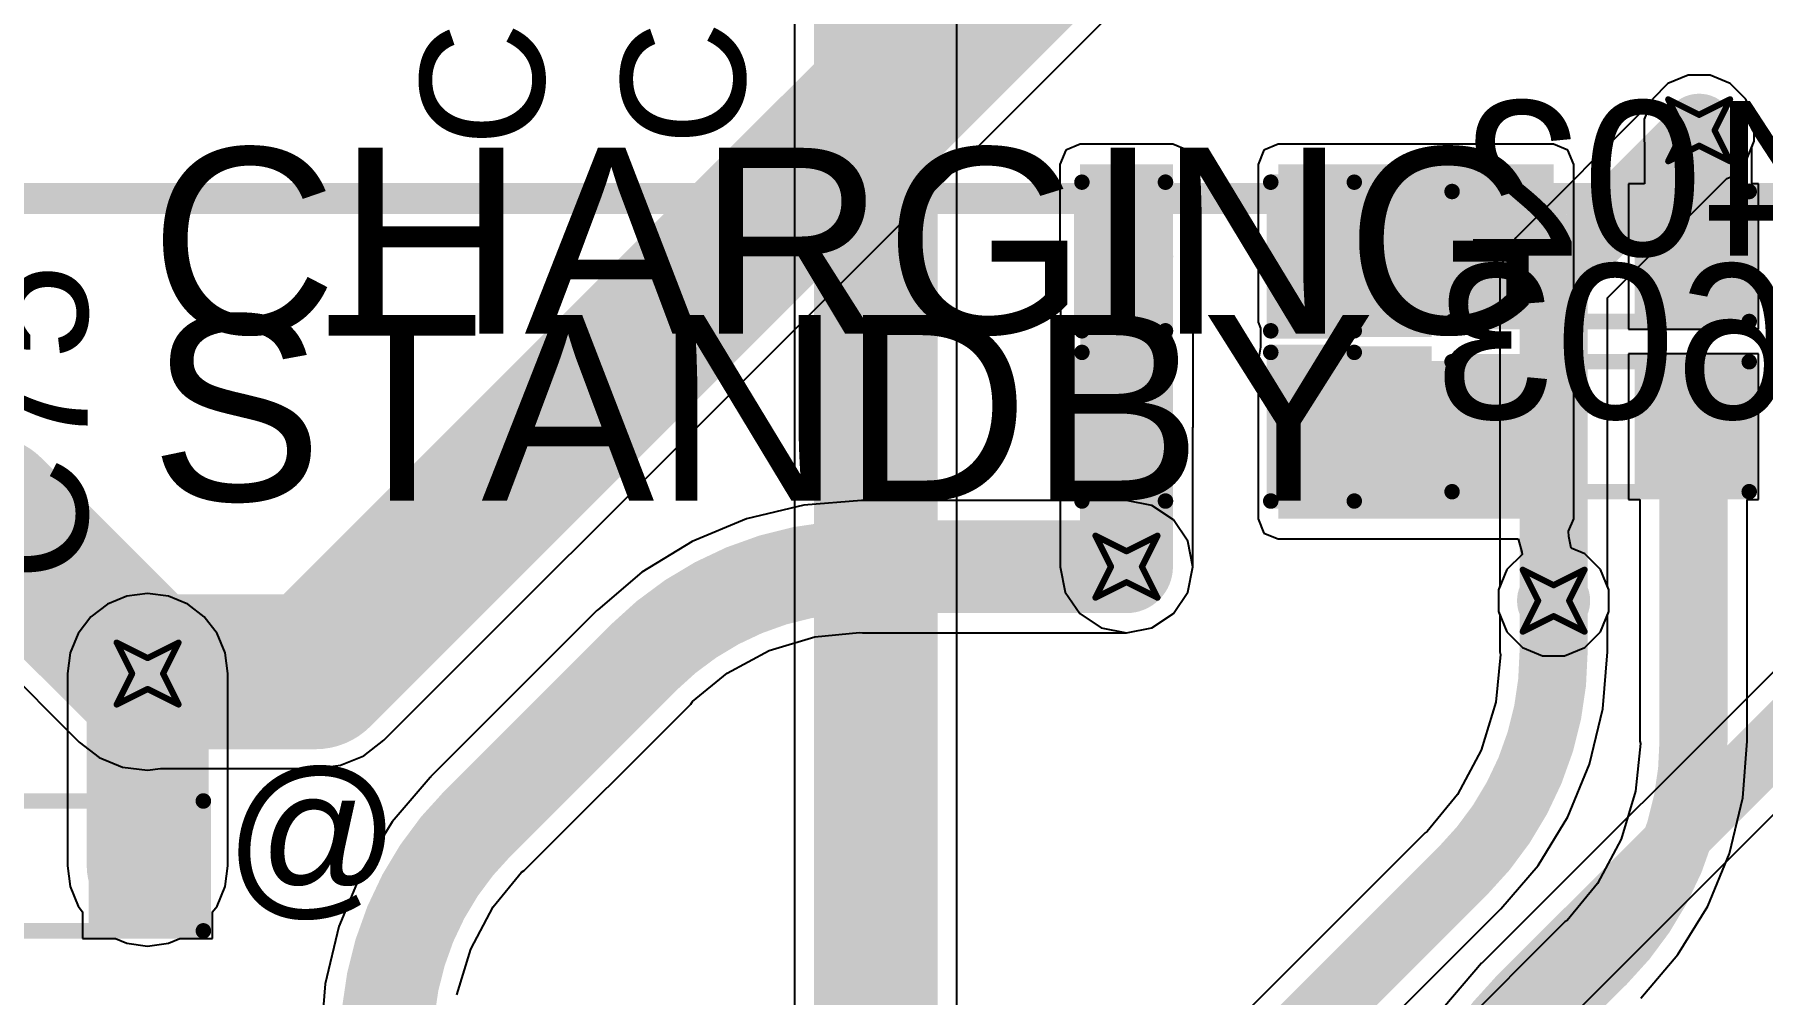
# Model space of a CAD drawing. Header units: millimetres. Extents: x -41 to 155, y -111 to 87.
# Drawn here: x 8.64 to 22.82, y -6.53 to 1.34 of the extents above; entities that cross this region are included whole.
import ezdxf

# ---------------------------------------------------------------- set-up
doc = ezdxf.new("R2010")
doc.units = ezdxf.units.MM
for name, color, linetype in [('BottomLayer', 5, 'Continuous'), ('BottomOverlay', 54, 'Continuous'), ('DrillDrawing', 1, 'Continuous'), ('Mechanical1', 6, 'Continuous'), ('Mechanical2', 216, 'Continuous'), ('TopLayer', 1, 'Continuous'), ('TopOverlay', 2, 'Continuous'), ('TopPaste', 8, 'Continuous'), ('TopSolder', 216, 'Continuous'), ('ViaHoleLayer', 16, 'Continuous')]:
    doc.layers.add(name, color=color, linetype=linetype)
doc.styles.add('Arial', font='', dxfattribs={"height": 0.2})
doc.styles.get('Arial').set_extended_font_data('Arial')

# ---------------------------------------------------------------- blocks, each defined once
blk = doc.blocks.new('R___0603_47')
at = {"layer": 'TopLayer'}
for points in [[(-0.381, 0.444), (-0.381, -0.445), (-1.143, -0.445), (-1.143, 0.444)], [(1.143, 0.444), (1.143, -0.445), (0.381, -0.445), (0.381, 0.444)]]:
    blk.add_hatch(color=1, dxfattribs=at).paths.add_polyline_path(points)
at = {"layer": 'TopPaste'}
for points in [[(-0.381, 0.444), (-0.381, -0.445), (-1.143, -0.445), (-1.143, 0.444)], [(1.143, 0.444), (1.143, -0.445), (0.381, -0.445), (0.381, 0.444)]]:
    blk.add_hatch(color=8, dxfattribs=at).paths.add_polyline_path(points)
at = {"layer": 'TopSolder'}
for points in [[(-0.279, 0.546), (-0.279, -0.546), (-1.245, -0.546), (-1.245, 0.546)], [(1.245, 0.546), (1.245, -0.546), (0.279, -0.546), (0.279, 0.546)]]:
    blk.add_hatch(color=216, dxfattribs=at).paths.add_polyline_path(points)
at = {"layer": 'TopOverlay', "const_width": 0.127}
for points in [[(-1.219, -0.533), (-1.219, 0.533)], [(1.219, 0.533), (-1.219, 0.533)], [(1.219, -0.533), (1.219, 0.533)], [(1.219, -0.533), (-1.219, -0.533)]]:
    blk.add_lwpolyline(points, dxfattribs=at)
at = {"layer": 'TopOverlay', "const_width": 0.0635}
for points in [[(-1.251, 0.533, 1), (-1.187, 0.533, 1)], [(-1.251, 0.533, 1), (-1.187, 0.533, 1)], [(1.187, 0.533, 1), (1.251, 0.533, 1)], [(1.187, 0.533, 1), (1.251, 0.533, 1)], [(-1.251, -0.533, 1), (-1.187, -0.533, 1)], [(-1.251, -0.533, 1), (-1.187, -0.533, 1)], [(1.187, -0.533, 1), (1.251, -0.533, 1)], [(1.187, -0.533, 1), (1.251, -0.533, 1)]]:
    blk.add_lwpolyline(points, format="xyb", close=True, dxfattribs=at)
blk = doc.blocks.new('R___0603_88')
at = {"layer": 'TopLayer'}
for points in [[(-0.381, 0.4445), (-0.381, -0.4445), (-1.143, -0.4445), (-1.143, 0.4445)], [(1.143, 0.4445), (1.143, -0.4445), (0.381, -0.4445), (0.381, 0.4445)]]:
    blk.add_hatch(color=1, dxfattribs=at).paths.add_polyline_path(points)
at = {"layer": 'TopPaste'}
for points in [[(-0.381, 0.4445), (-0.381, -0.4445), (-1.143, -0.4445), (-1.143, 0.4445)], [(1.143, 0.4445), (1.143, -0.4445), (0.381, -0.4445), (0.381, 0.4445)]]:
    blk.add_hatch(color=8, dxfattribs=at).paths.add_polyline_path(points)
at = {"layer": 'TopSolder'}
for points in [[(-0.2794, 0.5461), (-0.2794, -0.5461), (-1.2446, -0.5461), (-1.2446, 0.5461)], [(1.2446, 0.5461), (1.2446, -0.5461), (0.2794, -0.5461), (0.2794, 0.5461)]]:
    blk.add_hatch(color=216, dxfattribs=at).paths.add_polyline_path(points)
at = {"layer": 'TopOverlay', "const_width": 0.127}
for points in [[(-1.2192, -0.5334), (-1.2192, 0.5334)], [(-1.2192, 0.5334), (1.2192, 0.5334)], [(1.2192, -0.5334), (1.2192, 0.5334)], [(-1.2192, -0.5334), (1.2192, -0.5334)]]:
    blk.add_lwpolyline(points, dxfattribs=at)
at = {"layer": 'TopOverlay', "const_width": 0.0635}
for points in [[(-1.25095, 0.5334, 1), (-1.18745, 0.5334, 1)], [(-1.25095, 0.5334, 1), (-1.18745, 0.5334, 1)], [(1.18745, 0.5334, 1), (1.25095, 0.5334, 1)], [(1.18745, 0.5334, 1), (1.25095, 0.5334, 1)], [(-1.25095, -0.5334, 1), (-1.18745, -0.5334, 1)], [(-1.25095, -0.5334, 1), (-1.18745, -0.5334, 1)], [(1.18745, -0.5334, 1), (1.25095, -0.5334, 1)], [(1.18745, -0.5334, 1), (1.25095, -0.5334, 1)]]:
    blk.add_lwpolyline(points, format="xyb", close=True, dxfattribs=at)
blk = doc.blocks.new('R___0603_89')
at = {"layer": 'TopLayer'}
for points in [[(-0.381, 0.4445), (-0.381, -0.4445), (-1.143, -0.4445), (-1.143, 0.4445)], [(1.143, 0.4445), (1.143, -0.4445), (0.381, -0.4445), (0.381, 0.4445)]]:
    blk.add_hatch(color=1, dxfattribs=at).paths.add_polyline_path(points)
at = {"layer": 'TopPaste'}
for points in [[(-0.381, 0.4445), (-0.381, -0.4445), (-1.143, -0.4445), (-1.143, 0.4445)], [(1.143, 0.4445), (1.143, -0.4445), (0.381, -0.4445), (0.381, 0.4445)]]:
    blk.add_hatch(color=8, dxfattribs=at).paths.add_polyline_path(points)
at = {"layer": 'TopSolder'}
for points in [[(-0.2794, 0.5461), (-0.2794, -0.5461), (-1.2446, -0.5461), (-1.2446, 0.5461)], [(1.2446, 0.5461), (1.2446, -0.5461), (0.2794, -0.5461), (0.2794, 0.5461)]]:
    blk.add_hatch(color=216, dxfattribs=at).paths.add_polyline_path(points)
at = {"layer": 'TopOverlay', "const_width": 0.127}
for points in [[(-1.2192, -0.5334), (-1.2192, 0.5334)], [(-1.2192, 0.5334), (1.2192, 0.5334)], [(1.2192, -0.5334), (1.2192, 0.5334)], [(-1.2192, -0.5334), (1.2192, -0.5334)]]:
    blk.add_lwpolyline(points, dxfattribs=at)
at = {"layer": 'TopOverlay', "const_width": 0.0635}
for points in [[(-1.25095, 0.5334, 1), (-1.18745, 0.5334, 1)], [(-1.25095, 0.5334, 1), (-1.18745, 0.5334, 1)], [(1.18745, 0.5334, 1), (1.25095, 0.5334, 1)], [(1.18745, 0.5334, 1), (1.25095, 0.5334, 1)], [(-1.25095, -0.5334, 1), (-1.18745, -0.5334, 1)], [(-1.25095, -0.5334, 1), (-1.18745, -0.5334, 1)], [(1.18745, -0.5334, 1), (1.25095, -0.5334, 1)], [(1.18745, -0.5334, 1), (1.25095, -0.5334, 1)]]:
    blk.add_lwpolyline(points, format="xyb", close=True, dxfattribs=at)
blk = doc.blocks.new('LED_0603_91')
at = {"layer": 'TopLayer'}
for points in [[(-1, 0.5), (-0.5, 0.5), (-0.5, -0.5), (-1, -0.5)], [(0.5, 0.5), (1, 0.5), (1, -0.5), (0.5, -0.5)]]:
    blk.add_hatch(color=1, dxfattribs=at).paths.add_polyline_path(points)
at = {"layer": 'TopOverlay'}
blk.add_hatch(color=2, dxfattribs=at).paths.add_polyline_path([(1.118, -0.66), (1.753, -0.66), (1.753, 0.66), (1.118, 0.66)])
at = {"layer": 'TopPaste'}
for points in [[(-1, 0.5), (-0.5, 0.5), (-0.5, -0.5), (-1, -0.5)], [(0.5, 0.5), (1, 0.5), (1, -0.5), (0.5, -0.5)]]:
    blk.add_hatch(color=8, dxfattribs=at).paths.add_polyline_path(points)
at = {"layer": 'TopSolder'}
for points in [[(-1.102, 0.602), (-0.398, 0.602), (-0.398, -0.602), (-1.102, -0.602)], [(0.398, 0.602), (1.102, 0.602), (1.102, -0.602), (0.398, -0.602)]]:
    blk.add_hatch(color=216, dxfattribs=at).paths.add_polyline_path(points)
at = {"layer": 'TopOverlay', "const_width": 0.127}
for points in [[(-1.118, 0.61), (-0.432, 0.61)], [(-1.118, -0.61), (-1.118, 0.61)], [(0.432, 0.61), (1.118, 0.61)], [(1.118, -0.61), (1.118, 0.61)], [(-1.118, -0.61), (-0.432, -0.61)], [(0.432, -0.61), (1.118, -0.61)]]:
    blk.add_lwpolyline(points, dxfattribs=at)
at = {"layer": 'TopOverlay', "const_width": 0.0635}
for points in [[(-1.149, 0.61, 1), (-1.086, 0.61, 1)], [(-1.149, 0.61, 1), (-1.086, 0.61, 1)], [(-0.464, 0.61, 1), (-0.4, 0.61, 1)], [(0.4, 0.61, 1), (0.464, 0.61, 1)], [(1.086, 0.61, 1), (1.149, 0.61, 1)], [(1.086, 0.61, 1), (1.149, 0.61, 1)], [(-1.149, -0.61, 1), (-1.086, -0.61, 1)], [(-1.149, -0.61, 1), (-1.086, -0.61, 1)], [(-0.464, -0.61, 1), (-0.4, -0.61, 1)], [(0.4, -0.61, 1), (0.464, -0.61, 1)], [(1.086, -0.61, 1), (1.149, -0.61, 1)], [(1.086, -0.61, 1), (1.149, -0.61, 1)]]:
    blk.add_lwpolyline(points, format="xyb", close=True, dxfattribs=at)
blk = doc.blocks.new('LED_0603_92')
at = {"layer": 'TopLayer'}
for points in [[(-1, 0.5), (-0.5, 0.5), (-0.5, -0.5), (-1, -0.5)], [(0.5, 0.5), (1, 0.5), (1, -0.5), (0.5, -0.5)]]:
    blk.add_hatch(color=1, dxfattribs=at).paths.add_polyline_path(points)
at = {"layer": 'TopOverlay'}
blk.add_hatch(color=2, dxfattribs=at).paths.add_polyline_path([(1.118, -0.66), (1.753, -0.66), (1.753, 0.66), (1.118, 0.66)])
at = {"layer": 'TopPaste'}
for points in [[(-1, 0.5), (-0.5, 0.5), (-0.5, -0.5), (-1, -0.5)], [(0.5, 0.5), (1, 0.5), (1, -0.5), (0.5, -0.5)]]:
    blk.add_hatch(color=8, dxfattribs=at).paths.add_polyline_path(points)
at = {"layer": 'TopSolder'}
for points in [[(-1.102, 0.602), (-0.398, 0.602), (-0.398, -0.602), (-1.102, -0.602)], [(0.398, 0.602), (1.102, 0.602), (1.102, -0.602), (0.398, -0.602)]]:
    blk.add_hatch(color=216, dxfattribs=at).paths.add_polyline_path(points)
at = {"layer": 'TopOverlay', "const_width": 0.127}
for points in [[(-1.118, 0.61), (-0.432, 0.61)], [(-1.118, -0.61), (-1.118, 0.61)], [(0.432, 0.61), (1.118, 0.61)], [(1.118, -0.61), (1.118, 0.61)], [(-1.118, -0.61), (-0.432, -0.61)], [(0.432, -0.61), (1.118, -0.61)]]:
    blk.add_lwpolyline(points, dxfattribs=at)
at = {"layer": 'TopOverlay', "const_width": 0.0635}
for points in [[(-1.149, 0.61, 1), (-1.086, 0.61, 1)], [(-1.149, 0.61, 1), (-1.086, 0.61, 1)], [(-0.464, 0.61, 1), (-0.4, 0.61, 1)], [(0.4, 0.61, 1), (0.464, 0.61, 1)], [(1.086, 0.61, 1), (1.149, 0.61, 1)], [(1.086, 0.61, 1), (1.149, 0.61, 1)], [(-1.149, -0.61, 1), (-1.086, -0.61, 1)], [(-1.149, -0.61, 1), (-1.086, -0.61, 1)], [(-0.464, -0.61, 1), (-0.4, -0.61, 1)], [(0.4, -0.61, 1), (0.464, -0.61, 1)], [(1.086, -0.61, 1), (1.149, -0.61, 1)], [(1.086, -0.61, 1), (1.149, -0.61, 1)]]:
    blk.add_lwpolyline(points, format="xyb", close=True, dxfattribs=at)

msp = doc.modelspace()

# ---------------------------------------------------------------- hatches: boundary and pattern name
at = {"layer": 'BottomLayer'}
h = msp.add_hatch(color=5, dxfattribs=at)
edge = h.paths.add_edge_path()
edge.add_arc((22.301, 0.559), 0.3, 0, 360)
h = msp.add_hatch(color=5, dxfattribs=at)
edge = h.paths.add_edge_path()
edge.add_arc((17.602, -3.023), 0.3, 0, 360)
h = msp.add_hatch(color=5, dxfattribs=at)
edge = h.paths.add_edge_path()
edge.add_arc((21.107, -3.302), 0.3, 0, 360)
h = msp.add_hatch(color=5, dxfattribs=at)
edge = h.paths.add_edge_path()
edge.add_arc((9.57, -3.9), 0.3, 0, 360)
at = {"layer": 'TopLayer'}
h = msp.add_hatch(color=1, dxfattribs=at)
edge = h.paths.add_edge_path()
edge.add_arc((22.301, 0.559), 0.3, 0, 360)
for points in [[(17.221, -0.813), (17.983, -0.813), (17.983, 0.279), (17.221, 0.279)], [(18.847, -1.016), (21.107, -1.016), (21.107, 0.279), (18.847, 0.279)], [(18.847, -2.63), (21.107, -2.63), (21.107, -1.335), (18.847, -1.335)]]:
    msp.add_hatch(color=1, dxfattribs=at).paths.add_polyline_path(points)
h = msp.add_hatch(color=1, dxfattribs=at)
edge = h.paths.add_edge_path()
edge.add_arc((17.602, -3.023), 0.3, 0, 360)
h = msp.add_hatch(color=1, dxfattribs=at)
edge = h.paths.add_edge_path()
edge.add_arc((21.107, -3.302), 0.3, 0, 360)
h = msp.add_hatch(color=1, dxfattribs=at)
edge = h.paths.add_edge_path()
edge.add_arc((9.57, -3.9), 0.3, 0, 360)
at = {"layer": 'ViaHoleLayer'}
h = msp.add_hatch(color=16, dxfattribs=at)
edge = h.paths.add_edge_path()
edge.add_arc((22.301, 0.559), 0.15, 0, 360)
h = msp.add_hatch(color=16, dxfattribs=at)
edge = h.paths.add_edge_path()
edge.add_arc((17.602, -3.023), 0.15, 0, 360)
h = msp.add_hatch(color=16, dxfattribs=at)
edge = h.paths.add_edge_path()
edge.add_arc((21.107, -3.302), 0.15, 0, 360)
h = msp.add_hatch(color=16, dxfattribs=at)
edge = h.paths.add_edge_path()
edge.add_arc((9.57, -3.9), 0.15, 0, 360)

# ---------------------------------------------------------------- linework, layer by layer
at = {"layer": 'BottomLayer'}
for p, q in [((11.509, -4.448), (18.875, 2.918)), ((22.211, 1.011), (22.045, 0.942)), ((22.391, 1.011), (22.211, 1.011)), ((22.557, 0.942), (22.391, 1.011)), ((22.045, 0.942), (21.918, 0.815)), ((22.685, 0.815), (22.557, 0.942)), ((21.906, 0.786), (20.796, -0.324)), ((21.918, 0.815), (21.906, 0.786)), ((22.754, 0.649), (22.685, 0.815)), ((22.754, 0.469), (22.754, 0.649)), ((22.685, 0.303), (22.754, 0.469)), ((22.557, 0.175), (22.685, 0.303)), ((21.548, -0.817), (22.528, 0.163)), ((22.528, 0.163), (22.557, 0.175)), ((20.796, -0.324), (20.701, -0.467)), ((20.701, -0.467), (20.667, -0.635)), ((20.667, -0.635), (20.667, -3.183)), ((21.548, -3.183), (21.548, -0.817)), ((14.955, -2.518), (14.484, -2.631)), ((15.429, -2.48), (14.955, -2.518)), ((15.437, -2.479), (15.429, -2.48)), ((17.602, -2.479), (15.437, -2.479)), ((17.81, -2.52), (17.602, -2.479)), ((17.987, -2.638), (17.81, -2.52)), ((14.484, -2.631), (14.038, -2.816)), ((18.105, -2.814), (17.987, -2.638)), ((14.038, -2.816), (13.625, -3.068)), ((18.146, -3.023), (18.105, -2.814)), ((13.625, -3.068), (13.263, -3.378)), ((18.105, -3.231), (18.146, -3.023)), ((17.987, -3.407), (18.105, -3.231)), ((20.667, -3.183), (20.655, -3.212)), ((20.655, -3.212), (20.655, -3.392)), ((21.56, -3.212), (21.548, -3.183)), ((21.56, -3.392), (21.56, -3.212)), ((7.922, -3.376), (9.008, -4.462)), ((13.256, -3.382), (11.891, -4.748)), ((13.263, -3.378), (13.256, -3.382)), ((20.655, -3.392), (20.724, -3.558)), ((21.491, -3.558), (21.56, -3.392)), ((17.602, -3.566), (17.81, -3.525)), ((17.81, -3.525), (17.987, -3.407)), ((23.322, -3.474), (20.517, -6.278)), ((14.67, -3.712), (15.046, -3.598)), ((15.046, -3.598), (15.412, -3.562)), ((15.412, -3.562), (15.437, -3.566)), ((15.437, -3.566), (17.602, -3.566)), ((20.724, -3.558), (20.851, -3.686)), ((20.851, -3.686), (21.017, -3.754)), ((21.197, -3.754), (21.364, -3.686)), ((21.364, -3.686), (21.491, -3.558)), ((14.324, -3.897), (14.67, -3.712)), ((21.017, -3.754), (21.197, -3.754)), ((14.04, -4.13), (14.324, -3.897)), ((21.103, -6.864), (23.908, -4.06)), ((12.66, -5.517), (14.026, -4.151)), ((14.026, -4.151), (14.04, -4.13)), ((9.008, -4.462), (9.172, -4.588)), ((11.344, -4.574), (11.509, -4.448)), ((9.172, -4.588), (9.364, -4.667)), ((9.364, -4.667), (9.57, -4.694)), ((10.947, -4.68), (11.153, -4.653)), ((11.153, -4.653), (11.344, -4.574)), ((9.57, -4.694), (9.676, -4.68)), ((9.676, -4.68), (10.947, -4.68)), ((10.947, -4.68), (10.947, -4.68)), ((11.887, -4.754), (11.577, -5.116)), ((11.891, -4.748), (11.887, -4.754)), ((11.577, -5.116), (11.325, -5.529)), ((11.325, -5.529), (11.14, -5.975)), ((12.639, -5.531), (12.66, -5.517)), ((12.406, -5.815), (12.639, -5.531)), ((12.221, -6.161), (12.406, -5.815)), ((11.14, -5.975), (11.027, -6.446)), ((12.107, -6.537), (12.221, -6.161)), ((20.516, -6.277), (20.215, -6.63)), ((20.517, -6.278), (20.516, -6.277)), ((11.027, -6.446), (10.989, -6.92))]:
    msp.add_line(p, q, dxfattribs=at)
for points, const_width in [([(10.947, -3.886), (18.313, 3.48)], 1.27), ([(21.107, -0.635), (22.301, 0.559)], 0.559), ([(21.107, -3.302), (21.107, -0.635)], 0.559), ([(-0.711, -2.581), (8.251, -2.581)], 1.27), ([(8.251, -2.581), (9.57, -3.9)], 1.27), ([(15.437, -3.023), (17.602, -3.023)], 0.762), ([(9.57, -3.886), (10.947, -3.886)], 1.27), ([(12.276, -5.132), (13.641, -3.767)], 0.762), ([(20.81, -6.571), (23.615, -3.767)], 0.508)]:
    msp.add_lwpolyline(points, dxfattribs=dict(at, const_width=const_width))
for points, const_width in [([(22.162, 0.559, 1), (22.441, 0.559, 1)], 0.279), ([(20.968, -0.635, 1), (21.247, -0.635, 1)], 0.279), ([(20.968, -0.635, 1), (21.247, -0.635, 1)], 0.279), ([(7.933, -2.581, 1), (8.568, -2.581, 1)], 0.635), ([(7.933, -2.581, 1), (8.568, -2.581, 1)], 0.635), ([(15.247, -3.023, 1), (15.628, -3.023, 1)], 0.381), ([(15.247, -3.023, 1), (15.628, -3.023, 1)], 0.381), ([(17.412, -3.023, 1), (17.793, -3.023, 1)], 0.381), ([(20.968, -3.302, 1), (21.247, -3.302, 1)], 0.279), ([(9.252, -3.886, 1), (9.887, -3.886, 1)], 0.635), ([(10.63, -3.886, 1), (11.265, -3.886, 1)], 0.635), ([(10.63, -3.886, 1), (11.265, -3.886, 1)], 0.635), ([(9.252, -3.9, 1), (9.887, -3.9, 1)], 0.635), ([(13.451, -3.767, 1), (13.832, -3.767, 1)], 0.381), ([(13.451, -3.767, 1), (13.832, -3.767, 1)], 0.381), ([(12.085, -5.132, 1), (12.466, -5.132, 1)], 0.381), ([(12.085, -5.132, 1), (12.466, -5.132, 1)], 0.381), ([(20.683, -6.571, 1), (20.937, -6.571, 1)], 0.254), ([(20.683, -6.571, 1), (20.937, -6.571, 1)], 0.254)]:
    msp.add_lwpolyline(points, format="xyb", close=True, dxfattribs=dict(at, const_width=const_width))
for points, const_width in [([(13.641, -3.767, -0.198912), (15.437, -3.023)], 0.762), ([(11.532, -6.928, -0.198912), (12.276, -5.132)], 0.762), ([(20.066, -8.367, -0.198912), (20.81, -6.571)], 0.508)]:
    msp.add_lwpolyline(points, format="xyb", dxfattribs=dict(at, const_width=const_width))
at = {"layer": 'DrillDrawing', "const_width": 0.0508}
for points in [[(22.047, 0.813), (22.301, 0.686)], [(22.047, 0.813), (22.174, 0.559)], [(22.301, 0.686), (22.555, 0.813)], [(22.428, 0.559), (22.555, 0.813)], [(22.047, 0.305), (22.174, 0.559)], [(22.428, 0.559), (22.555, 0.305)], [(22.047, 0.305), (22.301, 0.432)], [(22.301, 0.432), (22.555, 0.305)], [(17.348, -2.769), (17.602, -2.896)], [(17.348, -2.769), (17.475, -3.023)], [(17.602, -2.896), (17.856, -2.769)], [(17.729, -3.023), (17.856, -2.769)], [(17.348, -3.277), (17.475, -3.023)], [(17.729, -3.023), (17.856, -3.277)], [(20.853, -3.048), (21.107, -3.175)], [(20.853, -3.048), (20.98, -3.302)], [(21.107, -3.175), (21.361, -3.048)], [(21.234, -3.302), (21.361, -3.048)], [(17.348, -3.277), (17.602, -3.15)], [(17.602, -3.15), (17.856, -3.277)], [(20.853, -3.556), (20.98, -3.302)], [(21.234, -3.302), (21.361, -3.556)], [(20.853, -3.556), (21.107, -3.429)], [(21.107, -3.429), (21.361, -3.556)], [(9.316, -3.646), (9.57, -3.773)], [(9.316, -3.646), (9.443, -3.9)], [(9.57, -3.773), (9.824, -3.646)], [(9.697, -3.9), (9.824, -3.646)], [(9.316, -4.154), (9.443, -3.9)], [(9.697, -3.9), (9.824, -4.154)], [(9.316, -4.154), (9.57, -4.027)], [(9.57, -4.027), (9.824, -4.154)]]:
    msp.add_lwpolyline(points, dxfattribs=at)
at = {"layer": 'DrillDrawing', "const_width": 0.0254}
for points in [[(22.035, 0.813, 1), (22.06, 0.813, 1)], [(22.035, 0.813, 1), (22.06, 0.813, 1)], [(22.288, 0.686, 1), (22.314, 0.686, 1)], [(22.288, 0.686, 1), (22.314, 0.686, 1)], [(22.543, 0.813, 1), (22.568, 0.813, 1)], [(22.543, 0.813, 1), (22.568, 0.813, 1)], [(22.162, 0.559, 1), (22.187, 0.559, 1)], [(22.162, 0.559, 1), (22.187, 0.559, 1)], [(22.416, 0.559, 1), (22.441, 0.559, 1)], [(22.416, 0.559, 1), (22.441, 0.559, 1)], [(22.288, 0.432, 1), (22.314, 0.432, 1)], [(22.288, 0.432, 1), (22.314, 0.432, 1)], [(22.035, 0.305, 1), (22.06, 0.305, 1)], [(22.035, 0.305, 1), (22.06, 0.305, 1)], [(22.543, 0.305, 1), (22.568, 0.305, 1)], [(22.543, 0.305, 1), (22.568, 0.305, 1)], [(17.335, -2.769, 1), (17.361, -2.769, 1)], [(17.335, -2.769, 1), (17.361, -2.769, 1)], [(17.843, -2.769, 1), (17.869, -2.769, 1)], [(17.843, -2.769, 1), (17.869, -2.769, 1)], [(17.59, -2.896, 1), (17.615, -2.896, 1)], [(17.59, -2.896, 1), (17.615, -2.896, 1)], [(17.462, -3.023, 1), (17.488, -3.023, 1)], [(17.462, -3.023, 1), (17.488, -3.023, 1)], [(17.716, -3.023, 1), (17.742, -3.023, 1)], [(17.716, -3.023, 1), (17.742, -3.023, 1)], [(20.841, -3.048, 1), (20.866, -3.048, 1)], [(20.841, -3.048, 1), (20.866, -3.048, 1)], [(21.349, -3.048, 1), (21.374, -3.048, 1)], [(21.349, -3.048, 1), (21.374, -3.048, 1)], [(17.335, -3.277, 1), (17.361, -3.277, 1)], [(17.335, -3.277, 1), (17.361, -3.277, 1)], [(17.59, -3.15, 1), (17.615, -3.15, 1)], [(17.59, -3.15, 1), (17.615, -3.15, 1)], [(17.843, -3.277, 1), (17.869, -3.277, 1)], [(17.843, -3.277, 1), (17.869, -3.277, 1)], [(21.095, -3.175, 1), (21.12, -3.175, 1)], [(21.095, -3.175, 1), (21.12, -3.175, 1)], [(20.968, -3.302, 1), (20.993, -3.302, 1)], [(20.968, -3.302, 1), (20.993, -3.302, 1)], [(21.222, -3.302, 1), (21.247, -3.302, 1)], [(21.222, -3.302, 1), (21.247, -3.302, 1)], [(20.841, -3.556, 1), (20.866, -3.556, 1)], [(20.841, -3.556, 1), (20.866, -3.556, 1)], [(21.095, -3.429, 1), (21.12, -3.429, 1)], [(21.095, -3.429, 1), (21.12, -3.429, 1)], [(21.349, -3.556, 1), (21.374, -3.556, 1)], [(21.349, -3.556, 1), (21.374, -3.556, 1)], [(9.303, -3.646, 1), (9.328, -3.646, 1)], [(9.303, -3.646, 1), (9.328, -3.646, 1)], [(9.811, -3.646, 1), (9.836, -3.646, 1)], [(9.811, -3.646, 1), (9.836, -3.646, 1)], [(9.557, -3.773, 1), (9.582, -3.773, 1)], [(9.557, -3.773, 1), (9.582, -3.773, 1)], [(9.43, -3.9, 1), (9.455, -3.9, 1)], [(9.43, -3.9, 1), (9.455, -3.9, 1)], [(9.684, -3.9, 1), (9.709, -3.9, 1)], [(9.684, -3.9, 1), (9.709, -3.9, 1)], [(9.557, -4.027, 1), (9.582, -4.027, 1)], [(9.557, -4.027, 1), (9.582, -4.027, 1)], [(9.303, -4.154, 1), (9.328, -4.154, 1)], [(9.303, -4.154, 1), (9.328, -4.154, 1)], [(9.811, -4.154, 1), (9.836, -4.154, 1)], [(9.811, -4.154, 1), (9.836, -4.154, 1)]]:
    msp.add_lwpolyline(points, format="xyb", close=True, dxfattribs=at)
at = {"layer": 'Mechanical1', "const_width": 0.254}
msp.add_lwpolyline([(-26.733, 19.828, -3.064051), (-27.016, -19.427)], format="xyb", dxfattribs=at)
msp.add_lwpolyline([(-38.024, 0), (38, 0)], dxfattribs=at)
at = {"layer": 'Mechanical2', "const_width": 0.254}
msp.add_lwpolyline([(-27.773, 19.435, -3.216016), (-28.067, -19.008)], format="xyb", dxfattribs=at)
at = {"layer": 'TopLayer'}
for p, q in [((14.879, 3.899), (14.879, -9.865)), ((16.211, -10.099), (16.211, 3.924)), ((22.211, 1.011), (22.045, 0.942)), ((22.391, 1.011), (22.211, 1.011)), ((22.557, 0.942), (22.391, 1.011)), ((22.045, 0.942), (21.918, 0.815)), ((22.685, 0.815), (22.557, 0.942)), ((21.918, 0.815), (21.849, 0.649)), ((22.754, 0.649), (22.685, 0.815)), ((21.849, 0.649), (21.849, 0.469)), ((22.754, 0.469), (22.754, 0.649)), ((17.221, 0.444), (17.105, 0.396)), ((17.983, 0.444), (17.221, 0.444)), ((18.1, 0.396), (17.983, 0.444)), ((18.847, 0.444), (18.73, 0.396)), ((21.107, 0.444), (18.847, 0.444)), ((21.224, 0.396), (21.107, 0.444)), ((21.849, 0.469), (21.853, 0.459)), ((21.853, 0.459), (21.853, 0.12)), ((22.734, 0.42), (22.754, 0.469)), ((17.105, 0.396), (17.056, 0.279)), ((18.148, 0.279), (18.1, 0.396)), ((18.73, 0.396), (18.682, 0.279)), ((21.272, 0.279), (21.224, 0.396)), ((22.734, 0.12), (22.734, 0.42)), ((17.056, 0.279), (17.056, -0.813)), ((18.148, -0.813), (18.148, 0.279)), ((18.682, 0.279), (18.682, -1.016)), ((21.272, -1.016), (21.272, 0.279)), ((21.853, 0.12), (21.722, 0.12)), ((21.722, 0.12), (21.722, -1.074)), ((22.789, 0.12), (22.734, 0.12)), ((22.789, -1.074), (22.789, 0.12)), ((17.056, -0.813), (17.06, -0.822)), ((17.06, -0.822), (17.06, -1.867)), ((18.148, -0.814), (18.148, -0.813)), ((18.148, -1.874), (18.148, -0.814)), ((18.682, -1.016), (18.702, -1.064)), ((18.702, -1.064), (18.702, -1.129)), ((18.702, -1.129), (18.702, -1.129)), ((18.702, -1.129), (18.702, -1.221)), ((21.237, -1.155), (21.265, -1.074)), ((21.265, -1.074), (21.272, -1.016)), ((21.265, -1.074), (21.265, -1.074)), ((21.722, -1.074), (22.789, -1.074)), ((18.702, -1.221), (18.682, -1.335)), ((21.265, -1.277), (21.237, -1.155)), ((18.682, -1.335), (18.682, -2.63)), ((21.265, -1.316), (21.265, -1.277)), ((21.265, -1.277), (21.265, -1.277)), ((21.272, -1.335), (21.265, -1.316)), ((21.272, -2.63), (21.272, -1.335)), ((22.789, -1.277), (21.722, -1.277)), ((21.722, -1.277), (21.722, -2.471)), ((22.789, -2.471), (22.789, -1.277)), ((17.06, -1.867), (17.058, -1.876)), ((17.058, -1.876), (17.058, -3.023)), ((18.146, -1.883), (18.148, -1.874)), ((18.146, -3.023), (18.146, -1.883)), ((21.722, -2.471), (21.815, -2.471)), ((21.815, -2.471), (21.815, -4.455)), ((22.696, -4.455), (22.696, -2.471)), ((22.696, -2.471), (22.789, -2.471)), ((18.682, -2.63), (18.73, -2.747)), ((21.23, -2.732), (21.272, -2.63)), ((18.73, -2.747), (18.847, -2.795)), ((18.847, -2.795), (20.817, -2.795)), ((20.817, -2.795), (20.847, -2.903)), ((21.231, -2.776), (21.23, -2.732)), ((21.252, -2.872), (21.231, -2.776)), ((20.848, -2.922), (20.724, -3.046)), ((20.847, -2.903), (20.848, -2.922)), ((21.364, -2.918), (21.252, -2.872)), ((21.491, -3.046), (21.364, -2.918)), ((17.058, -3.023), (17.1, -3.231)), ((18.105, -3.231), (18.146, -3.023)), ((20.724, -3.046), (20.655, -3.212)), ((21.56, -3.212), (21.491, -3.046)), ((9.57, -3.242), (9.399, -3.265)), ((9.74, -3.265), (9.57, -3.242)), ((17.1, -3.231), (17.218, -3.407)), ((17.987, -3.407), (18.105, -3.231)), ((20.655, -3.212), (20.655, -3.392)), ((21.56, -3.392), (21.56, -3.212)), ((9.24, -3.33), (9.104, -3.435)), ((9.399, -3.265), (9.24, -3.33)), ((9.899, -3.33), (9.74, -3.265)), ((10.035, -3.435), (9.899, -3.33)), ((20.655, -3.392), (20.667, -3.421)), ((21.548, -3.421), (21.56, -3.392)), ((9.104, -3.435), (9, -3.571)), ((10.139, -3.571), (10.035, -3.435)), ((17.218, -3.407), (17.394, -3.525)), ((17.394, -3.525), (17.602, -3.566)), ((17.602, -3.566), (17.81, -3.525)), ((17.81, -3.525), (17.987, -3.407)), ((20.667, -3.421), (20.667, -3.723)), ((21.548, -3.723), (21.548, -3.421)), ((9, -3.571), (8.934, -3.73)), ((10.205, -3.73), (10.139, -3.571)), ((8.934, -3.73), (8.911, -3.9)), ((10.228, -3.9), (10.205, -3.73)), ((20.671, -3.743), (20.633, -4.134)), ((20.667, -3.723), (20.671, -3.743)), ((21.512, -4.189), (21.548, -3.723)), ((21.548, -3.723), (21.548, -3.723)), ((8.911, -3.9), (8.911, -5.479)), ((10.228, -5.479), (10.228, -3.9)), ((20.633, -4.134), (20.513, -4.529)), ((21.402, -4.644), (21.512, -4.189)), ((20.513, -4.529), (20.318, -4.893)), ((21.819, -4.475), (21.78, -4.865)), ((21.815, -4.455), (21.819, -4.475)), ((22.66, -4.921), (22.696, -4.455)), ((22.696, -4.455), (22.696, -4.455)), ((21.223, -5.076), (21.402, -4.644)), ((20.318, -4.893), (20.069, -5.197)), ((21.78, -4.865), (21.661, -5.26)), ((22.551, -5.376), (22.66, -4.921)), ((20.979, -5.475), (21.223, -5.076)), ((20.052, -5.208), (17.832, -7.428)), ((20.069, -5.197), (20.052, -5.208)), ((21.661, -5.26), (21.466, -5.624)), ((22.372, -5.808), (22.551, -5.376)), ((8.911, -5.479), (8.934, -5.649)), ((10.205, -5.649), (10.228, -5.479)), ((20.675, -5.831), (20.979, -5.475)), ((8.934, -5.649), (9, -5.808)), ((10.139, -5.808), (10.205, -5.649)), ((21.466, -5.624), (21.217, -5.928)), ((9, -5.808), (9.036, -5.855)), ((10.103, -5.855), (10.139, -5.808)), ((22.127, -6.207), (22.372, -5.808)), ((9.036, -5.855), (9.036, -6.075)), ((10.103, -6.075), (10.103, -5.855)), ((18.454, -8.051), (20.675, -5.83)), ((21.2, -5.939), (19.025, -8.114)), ((20.675, -5.83), (20.675, -5.831)), ((21.217, -5.928), (21.2, -5.939)), ((9.036, -6.075), (9.306, -6.075)), ((9.306, -6.075), (9.399, -6.114)), ((9.74, -6.114), (9.833, -6.075)), ((9.833, -6.075), (10.103, -6.075)), ((9.399, -6.114), (9.57, -6.137)), ((9.57, -6.137), (9.74, -6.114)), ((21.823, -6.563), (22.127, -6.207))]:
    msp.add_line(p, q, dxfattribs=at)
for points, const_width in [([(15.545, -10.099), (15.545, 4.147)], 1.016), ([(22.293, 0.551), (22.301, 0.559)], 0.559), ([(22.293, -0.439), (22.293, 0.551)], 0.559), ([(17.604, -1.874), (17.604, -0.477)], 0.762), ([(22.255, -0.477), (22.293, -0.439)], 0.559), ([(17.602, -1.876), (17.604, -1.874)], 0.762), ([(17.602, -3.023), (17.602, -1.876)], 0.762), ([(22.255, -4.455), (22.255, -1.874)], 0.559), ([(21.107, -3.723), (21.107, -3.302)], 0.559), ([(9.57, -5.479), (9.57, -3.9)], 1), ([(18.143, -7.74), (20.363, -5.519)], 0.559), ([(19.337, -8.425), (21.511, -6.251)], 0.559)]:
    msp.add_lwpolyline(points, dxfattribs=dict(at, const_width=const_width))
for points, const_width in [([(22.154, 0.551, 1), (22.433, 0.551, 1)], 0.279), ([(22.154, 0.551, 1), (22.433, 0.551, 1)], 0.279), ([(22.162, 0.559, 1), (22.441, 0.559, 1)], 0.279), ([(17.414, -0.477, 1), (17.795, -0.477, 1)], 0.381), ([(22.116, -0.477, 1), (22.395, -0.477, 1)], 0.279), ([(22.154, -0.439, 1), (22.433, -0.439, 1)], 0.279), ([(22.154, -0.439, 1), (22.433, -0.439, 1)], 0.279), ([(17.412, -1.876, 1), (17.793, -1.876, 1)], 0.381), ([(17.412, -1.876, 1), (17.793, -1.876, 1)], 0.381), ([(17.414, -1.874, 1), (17.795, -1.874, 1)], 0.381), ([(17.414, -1.874, 1), (17.795, -1.874, 1)], 0.381), ([(22.116, -1.874, 1), (22.395, -1.874, 1)], 0.279), ([(17.412, -3.023, 1), (17.793, -3.023, 1)], 0.381), ([(20.968, -3.302, 1), (21.247, -3.302, 1)], 0.279), ([(9.32, -3.9, 1), (9.82, -3.9, 1)], 0.5), ([(20.968, -3.723, 1), (21.247, -3.723, 1)], 0.279), ([(20.968, -3.723, 1), (21.247, -3.723, 1)], 0.279), ([(22.116, -4.455, 1), (22.395, -4.455, 1)], 0.279), ([(22.116, -4.455, 1), (22.395, -4.455, 1)], 0.279), ([(9.32, -5.479, 1), (9.82, -5.479, 1)], 0.5), ([(20.224, -5.519, 1), (20.503, -5.519, 1)], 0.279), ([(20.224, -5.519, 1), (20.503, -5.519, 1)], 0.279), ([(21.372, -6.251, 1), (21.651, -6.251, 1)], 0.279), ([(21.372, -6.251, 1), (21.651, -6.251, 1)], 0.279)]:
    msp.add_lwpolyline(points, format="xyb", close=True, dxfattribs=dict(at, const_width=const_width))
at = {"layer": 'TopLayer', "const_width": 0.559}
for points in [[(21.107, -3.723, -0.198912), (20.363, -5.519)], [(22.255, -4.455, -0.198912), (21.511, -6.251)]]:
    msp.add_lwpolyline(points, format="xyb", dxfattribs=at)

# ---------------------------------------------------------------- block references
for name, p in [('LED_0603_91', (18.354, -0.477)), ('R___0603_88', (21.493, -0.477)), ('LED_0603_92', (18.354, -1.874)), ('R___0603_89', (21.493, -1.874))]:
    msp.add_blockref(name, p)
at = {"rotation": 180}
msp.add_blockref('R___0603_47', (8.808, -5.479), dxfattribs=at)

# ---------------------------------------------------------------- texts
at = {"layer": 'BottomOverlay', "style": 'Arial', "text_generation_flag": 2}
for s, p in [('*>> 0.1uF 0402', (32.588, -0.47)), ('@ >> 10K 0603', (32.588, -1.809))]:
    msp.add_text(s, height=1.27, rotation=360, dxfattribs=at).set_placement(p)
at = {"layer": 'TopOverlay', "style": 'Arial'}
for s, height, rotation, p in [('C102', 1.016, 90, (12.824, 0.424)), ('C103', 1.016, 90, (14.472, 0.431)), ('CHARGING', 1.524, 360, (9.588, -1.109)), ('C75', 1.016, 90, (9.077, -3.142)), ('STANDBY', 1.524, 360, (9.588, -2.481)), ('BATTERY', 1.651, 65, (22.936, -15.999))]:
    msp.add_text(s, height=height, rotation=rotation, dxfattribs=at).set_placement(p)
msp.add_text('@', height=1.016, dxfattribs=at).set_placement((10.203, -5.72))

doc.saveas('drawing.dxf')
